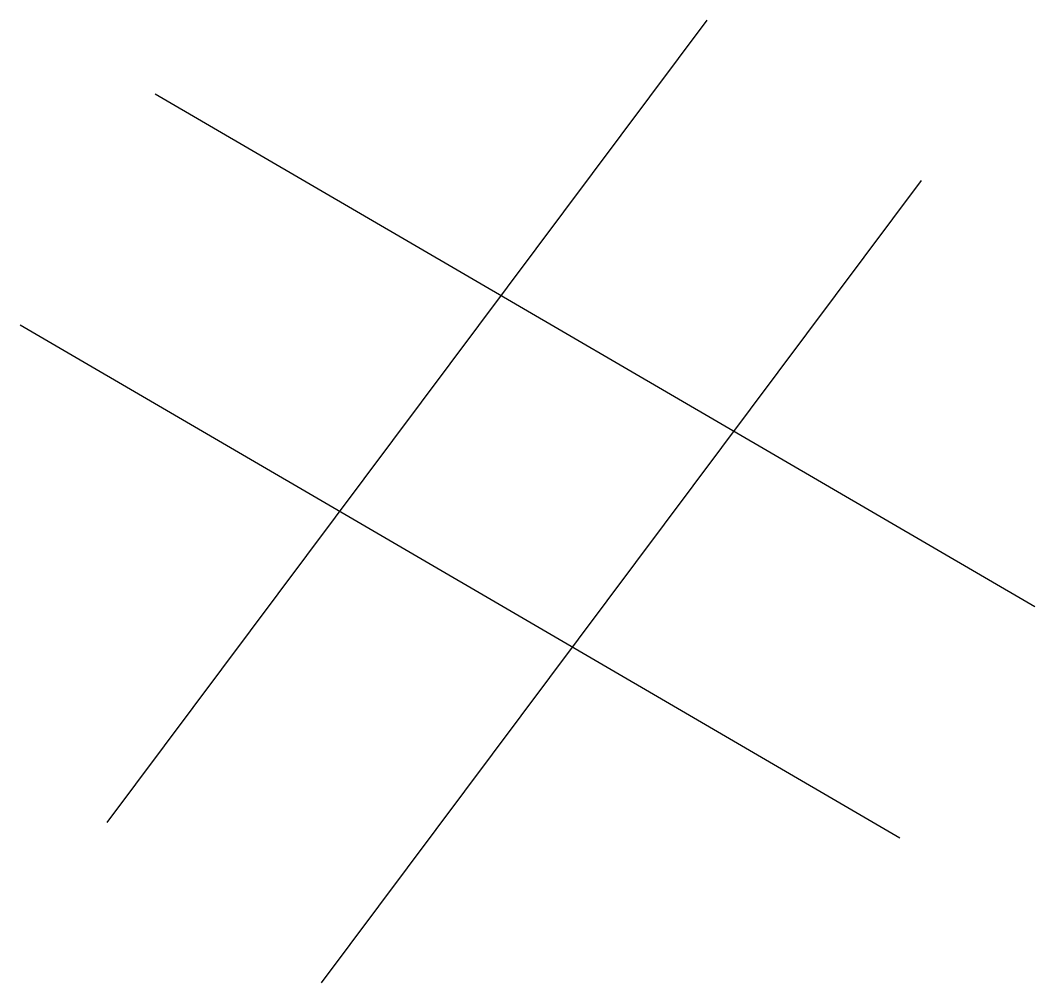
# Model space of a CAD drawing. Header units: millimetres. Extents: x 81 to 308, y 24 to 240.
import ezdxf

# ---------------------------------------------------------------- set-up
doc = ezdxf.new("R2010")
doc.units = ezdxf.units.MM

msp = doc.modelspace()

# ---------------------------------------------------------------- linework, layer by layer
for p, q in [((234.87, 240.02), (100.38, 60.16)), ((111.23, 223.55), (308.4, 108.58)), ((282.92, 204.09), (148.43, 24.23)), ((81, 171.72), (278.17, 56.74))]:
    msp.add_line(p, q)

doc.saveas('drawing.dxf')
